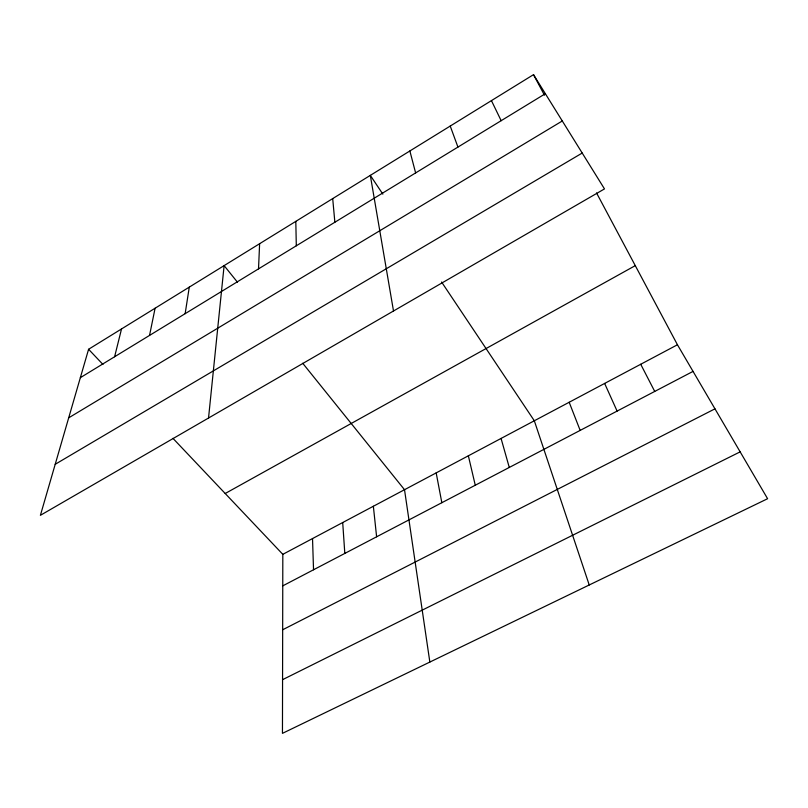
<?xml version="1.0" encoding="UTF-8"?>
<svg xmlns="http://www.w3.org/2000/svg" width="808" height="808" viewBox="0 0 808 808"><rect width="100%" height="100%" fill="white"/><g stroke="black" fill="none" stroke-linecap="round" stroke-linejoin="round"><path stroke-width="1.21" d="M172.952 438.34L282.82 554.339L282.457 733.351L767.6 498.718L677.447 344.764L596.536 192.93M258.52 268.872L259.62 243.713M208.535 418.019L224.119 265.62L237.522 282.275M185.153 313.676L189.284 287.123M149.541 335.421L155.096 308.232M114.605 356.752L121.533 328.937M88.587 349.278L40.4 515.312L604.485 188.91L533.512 74.649L88.587 349.278L102.949 364.438M80.346 377.679L545.35 93.698M68.69 417.837L562.287 120.978M55.207 464.297L582.215 153.045M225.2 493.506L635.28 265.63M282.82 554.339L677.447 344.764M282.76 585.861L693.042 371.397M282.669 629.775L714.959 408.838M282.568 679.669L740.158 451.854M302.707 363.246L404.515 489.709L429.846 662.065M382.851 194.132L370.316 175.376L393.506 310.999M441.592 282.022L534.32 420.776L589.234 584.982M533.512 74.649L544.461 95.192M640.714 364.267L654.722 391.425M491.436 100.616L501.162 120.685M604.636 383.436L617.11 411.09M569.175 402.263L580.164 430.391M450.228 126.058L457.934 147.086M501.061 438.431L509.282 467.448M409.868 150.965L415.625 172.922M468.357 455.803L475.266 485.224M436.179 472.892L441.835 502.707M373.357 506.252L376.619 536.795M332.704 198.596L334.865 222.24M342.703 522.534L344.814 553.419M312.524 538.562L313.534 569.771M295.809 221.372L296.304 245.794"/></g></svg>
